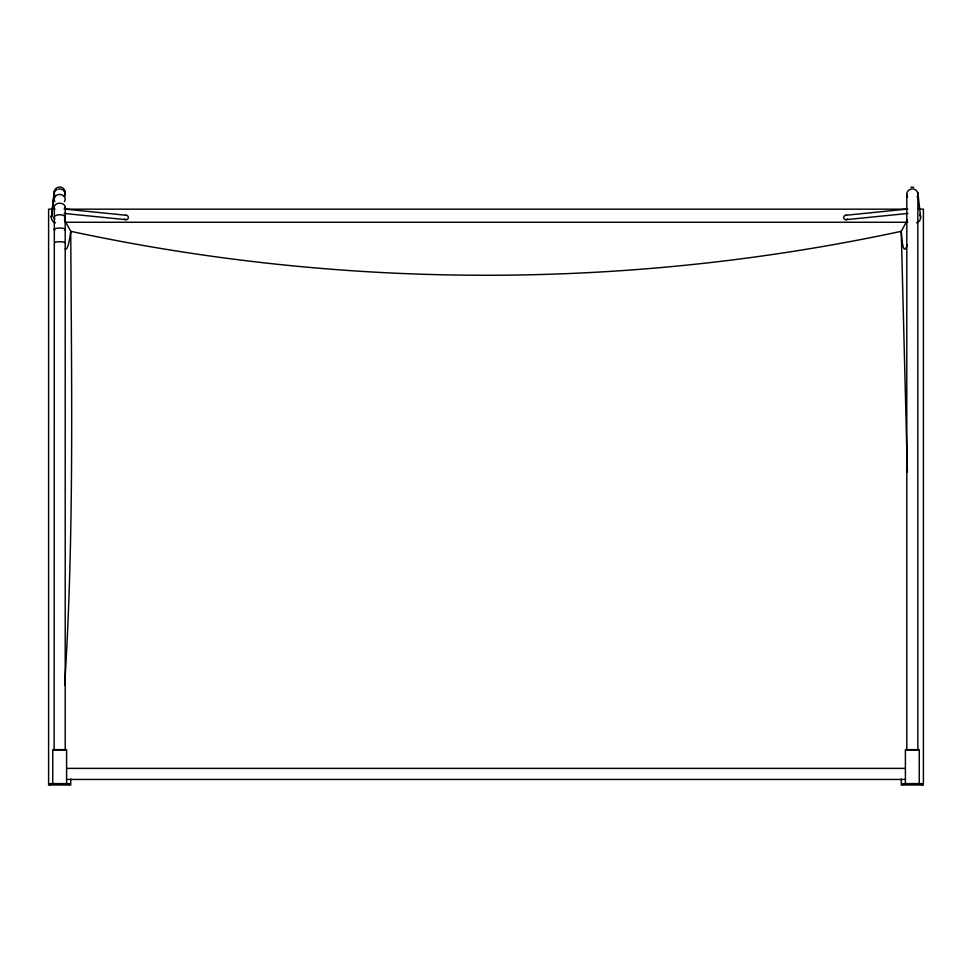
<?xml version="1.0" encoding="UTF-8"?>
<svg xmlns="http://www.w3.org/2000/svg" width="972" height="972" viewBox="0 0 972 972"><rect width="100%" height="100%" fill="white"/><g stroke="black" fill="none" stroke-linecap="round" stroke-linejoin="round"><path stroke-width="1.46" d="M64.614 685.357C74.322 534.199 71.442 382.664 70.749 231.312L64.517 219.939M51.492 216.319L51.37 217.473A5.54 5.54 0 0 0 55.477 222.819M51.37 217.473L54.323 191.12A5.54 5.54 0 0 1 61.795 187.438A5.54 5.54 0 0 1 64.468 195.336M54.323 191.12L51.443 216.926L51.552 216.039A5.54 5.54 0 0 1 52.111 214.703M54.14 750.032L54.323 206.137A5.54 3.924 0 0 1 61.795 203.537A5.54 3.924 0 0 1 64.456 209.114M907.484 219.939L901.251 231.312L907.374 472.258M64.468 242.648C65.804 241.481 53.472 241.433 54.882 242.648M910.898 187.207L913.765 187.207M845.883 215.262L907.884 209.016M845.883 219.684L907.884 213.451M907.532 749.874L917.118 749.874M54.882 749.874L64.468 749.874M53.071 209.174L48.6 209.174L48.6 784.987L70.749 784.987L70.749 778.997M65.002 209.174L906.998 209.174M918.929 209.174L923.4 209.174L923.4 784.987L901.251 784.987L901.251 778.997M65.197 222.272L907.824 222.272M66.594 768.378L905.406 768.378M66.594 779.447L905.406 779.447M64.116 209.016L126.117 215.262M64.116 213.451L126.117 219.684M917.86 192.553L920.63 217.473M922.015 784.987L922.015 783.602L902.636 783.602L902.636 784.987M919.245 783.602L919.245 749.631L905.406 749.631L905.406 783.602M917.86 194.254L917.86 750.032M906.791 194.266L906.791 750.032M69.364 784.987L69.364 783.602L49.985 783.602L49.985 784.987M66.594 783.602L66.594 749.631L52.755 749.631L52.755 783.602M65.209 207.158L65.209 750.032M919.889 214.703A5.54 5.54 0 0 1 916.523 222.819M847.45 219.04A2.211 2.211 0 0 1 843.745 218.044A2.211 2.211 0 0 1 846.454 215.334M125.546 215.334A2.211 2.211 0 0 1 128.255 218.044A2.211 2.211 0 0 1 124.55 219.04M54.869 195.336A5.54 5.54 0 0 1 54.128 192.553M58.247 189.09A5.553 5.358 0 0 1 64.468 196.952M54.869 196.939A5.553 5.358 0 0 1 54.116 194.254L54.323 192.857A5.553 5.358 0 0 1 56.886 189.625M64.468 201.641A5.54 4.799 0 0 0 61.807 194.801A5.54 4.799 0 0 0 54.323 197.984L54.14 199.224A5.54 4.799 0 0 0 54.869 201.641M54.882 209.114A5.553 3.924 0 0 1 54.14 207.145M64.468 218.87A5.54 2.77 0 0 0 61.807 214.921A5.54 2.77 0 0 0 54.323 216.756L54.14 217.473A5.54 2.77 0 0 0 54.869 218.858M64.468 230.218A5.54 1.434 0 0 0 61.807 228.165A5.54 1.434 0 0 0 54.323 229.113L54.14 229.489A5.54 1.434 0 0 0 54.869 230.206M907.532 196.952A5.553 5.358 0 0 1 908.759 190.148A5.553 5.358 0 0 1 915.891 190.148A5.553 5.358 0 0 1 917.131 196.939M65.173 248.929A402.615 16.937 -90 0 0 70.749 231.312C343.529 289.887 628.471 289.935 901.251 231.312A402.615 15.977 -86.2 0 0 907.386 244.871"/></g></svg>
